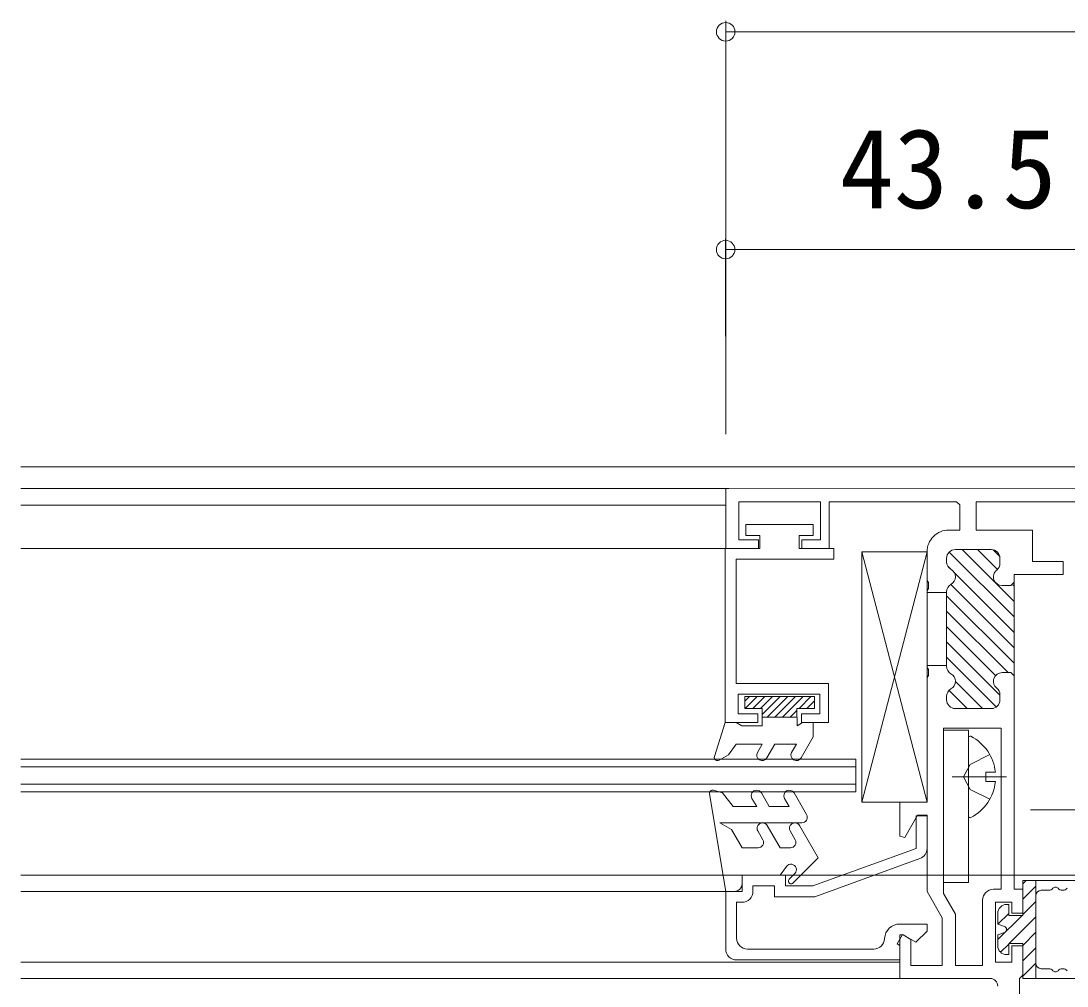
# Model space of a CAD drawing. Units: millimetres, scale not verified. Extents: x -1682 to -296, y -1188 to 1056.
# Drawn here: x -909.3 to -813.1, y 540.9 to 629.6 of the extents above; entities that cross this region are included whole.
import ezdxf
from ezdxf.enums import TextEntityAlignment as Align

# ---------------------------------------------------------------- set-up
doc = ezdxf.new("R2010")
doc.units = ezdxf.units.MM
doc.header["$LTSCALE"] = 4
doc.linetypes.add('CHAIN2', pattern=[12, 9, -1, 1, -1])
doc.linetypes.add('DASHED3', pattern=[4, 3, -1])
for name, color, linetype, lineweight in [('0-3_YKK_11', 7, 'Continuous', 9), ('0-4_YKK_12', 2, 'Continuous', 9), ('0-5_YKK_13', 4, 'Continuous', 9), ('0-6_YKK_D', 6, 'Continuous', 9)]:
    doc.layers.add(name, color=color, linetype=linetype, lineweight=lineweight)
doc.styles.add('ＭＳ ゴシック', font='')
doc.styles.get('ＭＳ ゴシック').set_extended_font_data('MS Gothic')

msp = doc.modelspace()

# ---------------------------------------------------------------- linework, layer by layer
at = {"layer": '0-3_YKK_11'}
for p, q in [((-844.506, 586.595), (-801.005, 586.598)), ((-844.506, 581.095), (-844.506, 586.595)), ((-843.306, 585.395), (-843.306, 581.895)), ((-835.806, 585.395), (-843.306, 585.395)), ((-835.806, 581.895), (-835.806, 585.395)), ((-823.305, 585.396), (-835.006, 585.395)), ((-835.006, 585.395), (-835.006, 581.095)), ((-823.305, 585.396), (-823.005, 585.096)), ((-804.705, 585.396), (-821.506, 585.395)), ((-821.506, 585.395), (-821.505, 582.796)), ((-823.005, 585.096), (-823.005, 582.795)), ((-842.656, 583.307), (-836.456, 583.308)), ((-842.656, 582.307), (-842.656, 583.307)), ((-836.456, 583.308), (-836.456, 582.308)), ((-823.005, 582.795), (-824.005, 582.795)), ((-821.505, 582.796), (-816.305, 582.797)), ((-816.305, 582.797), (-816.305, 579.896)), ((-843.306, 581.895), (-841.506, 581.895)), ((-841.356, 582.308), (-842.656, 582.307)), ((-841.506, 581.895), (-841.506, 581.095)), ((-841.356, 581.108), (-841.356, 582.308)), ((-837.756, 582.308), (-837.756, 581.108)), ((-836.456, 582.308), (-837.756, 582.308)), ((-837.506, 581.895), (-835.806, 581.895)), ((-837.506, 581.095), (-837.506, 581.895)), ((-844.556, 581.107), (-841.356, 581.108)), ((-844.553, 565.107), (-844.556, 581.107)), ((-841.506, 581.095), (-844.506, 581.095)), ((-837.756, 581.108), (-834.556, 581.109)), ((-835.006, 581.095), (-837.506, 581.095)), ((-834.556, 581.109), (-834.556, 580.109)), ((-826.005, 580.795), (-826.005, 578.154)), ((-823.966, 580.766), (-818.005, 574.806)), ((-823.405, 580.996), (-820.105, 580.996)), ((-822.781, 580.996), (-818.005, 576.22)), ((-821.366, 580.996), (-819.545, 579.174)), ((-819.934, 580.977), (-819.324, 580.368)), ((-834.556, 580.109), (-843.556, 580.107)), ((-843.556, 580.107), (-843.554, 568.707)), ((-824.205, 579.881), (-824.205, 580.196)), ((-819.305, 580.196), (-819.305, 579.745)), ((-816.305, 579.896), (-813.505, 579.896)), ((-813.505, 579.896), (-813.505, 578.696)), ((-824.103, 579.489), (-823.797, 579.184)), ((-823.517, 578.904), (-818.005, 573.392)), ((-818.005, 578.696), (-818.005, 577.996)), ((-813.505, 578.696), (-818.005, 578.696)), ((-826.005, 578.154), (-825.885, 577.97)), ((-825.885, 577.97), (-825.885, 577.421)), ((-823.821, 577.793), (-818.005, 571.978)), ((-819.105, 577.696), (-818.305, 577.696)), ((-818.305, 577.696), (-818.005, 577.996)), ((-818.126, 577.755), (-818.005, 577.635)), ((-818.005, 577.996), (-818.005, 569.396)), ((-825.885, 577.421), (-826.005, 577.237)), ((-826.005, 577.237), (-826.005, 577.045)), ((-826.005, 577.045), (-824.205, 577.046)), ((-824.205, 577.046), (-824.205, 577.11)), ((-824.205, 577.046), (-824.205, 570.346)), ((-824.205, 576.763), (-818.005, 570.564)), ((-824.205, 575.349), (-818.551, 569.696)), ((-824.205, 573.935), (-819.7, 569.43)), ((-824.205, 572.521), (-819.305, 567.621)), ((-824.205, 571.107), (-819.641, 566.544)), ((-826.005, 570.345), (-824.205, 570.346)), ((-826.005, 570.154), (-826.005, 570.345)), ((-825.885, 569.97), (-826.005, 570.154)), ((-824.205, 570.346), (-824.205, 570.281)), ((-826.004, 569.237), (-825.885, 569.421)), ((-826.004, 557.796), (-826.004, 569.237)), ((-825.885, 569.421), (-825.885, 569.97)), ((-819.105, 569.696), (-818.305, 569.696)), ((-818.305, 569.696), (-818.005, 569.396)), ((-818.005, 569.396), (-818.004, 549.796)), ((-843.554, 568.707), (-835.054, 568.709)), ((-835.054, 568.709), (-835.053, 565.109)), ((-823.405, 568.892), (-820.908, 566.396)), ((-835.854, 567.709), (-843.354, 567.707)), ((-843.354, 567.707), (-843.353, 565.907)), ((-835.853, 565.909), (-835.854, 567.709)), ((-824.205, 567.51), (-824.205, 567.196)), ((-823.986, 568.06), (-822.322, 566.396)), ((-819.305, 567.196), (-819.305, 567.647)), ((-823.405, 566.396), (-820.105, 566.396)), ((-843.353, 565.907), (-841.553, 565.908)), ((-841.553, 565.908), (-841.553, 565.108)), ((-837.553, 565.908), (-835.853, 565.909)), ((-837.553, 565.108), (-837.553, 565.908)), ((-841.553, 565.108), (-844.553, 565.107)), ((-835.053, 565.109), (-837.553, 565.108)), ((-824.505, 564.596), (-819.205, 564.596)), ((-824.504, 549.399), (-824.505, 564.596)), ((-819.205, 564.596), (-819.204, 549.796)), ((-828.504, 557.796), (-826.004, 557.796)), ((-828.504, 554.666), (-828.504, 557.796)), ((-826.876, 556.596), (-828.059, 554.546)), ((-827.007, 556.55), (-827.006, 553.55)), ((-826.007, 556.55), (-827.007, 556.55)), ((-826.004, 556.596), (-826.876, 556.596)), ((-826.006, 553.55), (-826.007, 556.55)), ((-826.004, 549.597), (-826.004, 556.596)), ((-828.059, 554.546), (-828.504, 554.666)), ((-827.006, 553.55), (-836.485, 550.099)), ((-836.308, 549.098), (-826.664, 552.61)), ((-843.006, 551.098), (-843.006, 549.598)), ((-839.006, 551.098), (-843.006, 551.098)), ((-839.006, 550.098), (-839.006, 551.098)), ((-842.006, 550.098), (-840.006, 550.098)), ((-842.006, 549.598), (-842.006, 550.098)), ((-840.006, 550.098), (-840.006, 549.098)), ((-836.485, 550.099), (-839.006, 550.098)), ((-843.006, 549.598), (-844.506, 549.597)), ((-844.506, 549.597), (-844.505, 544.297)), ((-840.006, 549.098), (-836.308, 549.098)), ((-824.604, 547.174), (-826.004, 549.597)), ((-823.404, 547.496), (-824.504, 549.399)), ((-819.204, 549.796), (-819.904, 549.796)), ((-818.004, 549.796), (-817.204, 549.796)), ((-817.204, 549.796), (-817.204, 547.596)), ((-843.506, 548.597), (-843.006, 548.598)), ((-843.505, 545.297), (-843.506, 548.597)), ((-820.904, 548.796), (-820.904, 542.796)), ((-818.204, 548.597), (-819.705, 548.596)), ((-819.705, 548.596), (-819.705, 543.096)), ((-818.204, 547.596), (-818.204, 548.597)), ((-824.604, 542.796), (-824.604, 547.174)), ((-823.404, 542.796), (-823.404, 547.496)), ((-817.204, 547.596), (-818.204, 547.596)), ((-826.005, 546.6), (-828.505, 546.599)), ((-826.005, 545.949), (-826.005, 546.6)), ((-828.755, 544.766), (-828.255, 545.632)), ((-828.503, 545.596), (-828.21, 545.596)), ((-828.503, 541.596), (-828.503, 545.596)), ((-828.255, 545.632), (-827.029, 544.925)), ((-828.21, 545.596), (-827.504, 545.188)), ((-827.504, 545.188), (-827.503, 542.796)), ((-827.029, 544.925), (-826.005, 545.949)), ((-830.901, 544.299), (-842.505, 544.298)), ((-828.505, 544.622), (-828.755, 544.766)), ((-828.505, 543.299), (-828.505, 544.622)), ((-818.204, 544.596), (-817.204, 544.596)), ((-818.204, 543.096), (-818.204, 544.596)), ((-817.204, 544.596), (-817.204, 541.897)), ((-843.505, 543.298), (-828.505, 543.299)), ((-819.705, 543.096), (-818.204, 543.096)), ((-827.503, 542.796), (-824.604, 542.796)), ((-820.904, 542.796), (-823.404, 542.796)), ((-820.204, 541.596), (-828.503, 541.596)), ((-817.204, 541.897), (-817.504, 541.597)), ((-817.504, 541.597), (-817.503, 533.574))]:
    msp.add_line(p, q, dxfattribs=at)
for centre, radius, start, end in [((-824.005, 580.795), 2, 90.00371, 180.00377), ((-823.405, 580.196), 0.8, 90.00217, 180.00214), ((-820.105, 580.196), 0.8, 0.00212, 90.00217), ((-823.405, 579.881), 0.8, 180.00214, 240.00189), ((-820.105, 579.745), 0.8, 308.6843, 0.00212), ((-824.205, 578.495), 0.8, 300.00238, 60.00186), ((-819.105, 578.496), 0.8, 128.68431, 270.00214), ((-823.405, 577.11), 0.8, 120.0024, 180.00214), ((-823.405, 570.281), 0.8, 180.00214, 240.00189), ((-824.205, 568.895), 0.8, 300.00238, 60.00186), ((-819.105, 568.896), 0.8, 90.00217, 231.31993), ((-823.405, 567.51), 0.8, 120.0024, 180.00214), ((-820.105, 567.647), 0.8, 0.00212, 51.31995), ((-823.405, 567.196), 0.8, 180.00214, 270.00214), ((-820.105, 567.196), 0.8, 270.00214, 0.00212), ((-827.006, 553.549), 1, 290.00638, 0.00697), ((-843.006, 549.598), 1, 270.00705, 0.00702), ((-819.904, 548.796), 1, 90.00377, 180.00357), ((-828.505, 545.199), 1.4, 90.00703, 177.61897), ((-842.505, 545.297), 1, 180.00705, 270.00702), ((-830.902, 545.298), 0.999, 270.08052, 357.6931), ((-843.505, 544.298), 1, 180.00705, 270.00702), ((-820.204, 540.897), 0.7, 0.00372, 90.00377)]:
    msp.add_arc(centre, radius, start, end, dxfattribs=at)
at = {"layer": '0-4_YKK_12'}
for p, q in [((-909.26, 588.596), (-653.506, 588.596)), ((-909.26, 586.598), (-844.206, 586.599)), ((-909.26, 585.093), (-844.508, 585.093)), ((-844.508, 581.093), (-909.26, 581.093)), ((-832.556, 561.746), (-909.26, 561.746)), ((-832.556, 558.746), (-832.556, 561.746)), ((-909.26, 561.046), (-832.556, 561.046)), ((-832.556, 559.446), (-909.26, 559.446)), ((-909.26, 558.746), (-832.556, 558.746)), ((-909.26, 551.097), (-653.506, 551.097)), ((-844.758, 551.093), (-909.26, 551.093)), ((-844.506, 549.593), (-909.26, 549.593)), ((-828.507, 543.093), (-909.26, 543.093)), ((-909.26, 541.597), (-828.503, 541.597))]:
    msp.add_line(p, q, dxfattribs=at)
at = {"layer": '0-5_YKK_13'}
for p, q in [((-832.006, 557.795), (-826.006, 580.795)), ((-832.006, 580.795), (-826.006, 557.795)), ((-832.006, 580.795), (-832.006, 557.795)), ((-826.006, 580.795), (-832.006, 580.795)), ((-826.006, 557.795), (-826.006, 580.795)), ((-842.754, 567.078), (-842.325, 567.507)), ((-842.754, 566.407), (-842.754, 567.507)), ((-842.718, 566.407), (-841.618, 567.508)), ((-842.011, 566.407), (-840.911, 567.508)), ((-841.303, 566.408), (-840.204, 567.508)), ((-841.153, 565.85), (-839.496, 567.508)), ((-840.689, 565.608), (-838.789, 567.508)), ((-839.982, 565.608), (-838.082, 567.508)), ((-839.275, 565.608), (-837.375, 567.508)), ((-837.768, 566.408), (-836.668, 567.508)), ((-842.754, 566.407), (-841.154, 566.408)), ((-841.154, 566.408), (-841.153, 564.807)), ((-838.568, 565.608), (-837.954, 566.223)), ((-837.954, 566.408), (-836.354, 566.408)), ((-837.954, 566.408), (-837.953, 564.808)), ((-837.061, 566.408), (-836.354, 567.115)), ((-841.153, 565.608), (-837.953, 565.608)), ((-844.553, 565.107), (-845.539, 561.998)), ((-844.553, 565.107), (-843.553, 565.107)), ((-843.553, 565.107), (-843.034, 564.807)), ((-843.034, 564.807), (-841.153, 564.807)), ((-837.434, 565.108), (-837.953, 564.808)), ((-837.434, 565.108), (-836.453, 565.108)), ((-836.453, 565.108), (-836.453, 563.808)), ((-824.506, 564.399), (-824.505, 550.399)), ((-822.206, 564.399), (-824.506, 564.399)), ((-822.205, 550.399), (-822.206, 564.399)), ((-837.579, 561.858), (-836.453, 563.808)), ((-822.205, 556.517), (-822.205, 563.708)), ((-843.553, 563.107), (-844.253, 562.138)), ((-843.553, 563.107), (-841.153, 563.108)), ((-841.153, 563.108), (-841.586, 562.357)), ((-840.72, 561.858), (-839.998, 563.108)), ((-839.998, 563.108), (-838.012, 563.108)), ((-838.012, 563.108), (-838.445, 562.358)), ((-845.102, 561.647), (-844.253, 562.138)), ((-820.605, 560.538), (-820.605, 559.688)), ((-819.727, 560.538), (-820.605, 560.538)), ((-819.727, 559.688), (-820.605, 559.688)), ((-844.504, 549.596), (-846, 558.546)), ((-845.627, 558.885), (-844.805, 558.665)), ((-844.805, 558.665), (-843.804, 557.395)), ((-840.504, 557.395), (-841.226, 558.645)), ((-837.072, 556.645), (-838.226, 558.645)), ((-842.092, 558.145), (-841.659, 557.395)), ((-839.092, 558.145), (-838.659, 557.395)), ((-832.006, 557.795), (-826.006, 557.795)), ((-843.804, 557.395), (-841.659, 557.395)), ((-840.504, 557.395), (-838.659, 557.395)), ((-845.05, 555.895), (-843.973, 555.273)), ((-837.504, 555.895), (-845.05, 555.895)), ((-840.688, 555.645), (-839.504, 553.595)), ((-836.004, 552.682), (-837.711, 555.638)), ((-843.973, 555.273), (-843.004, 553.595)), ((-841.554, 555.145), (-841.092, 554.346)), ((-838.582, 555.145), (-838.12, 554.346)), ((-843.004, 553.596), (-841.525, 553.596)), ((-839.504, 553.596), (-838.553, 553.596)), ((-839.504, 551.095), (-838.904, 551.896)), ((-838.317, 550.369), (-836.004, 552.681)), ((-843.004, 551.096), (-843.004, 550.296)), ((-839.504, 551.095), (-843.004, 551.095)), ((-838.151, 551.242), (-838.67, 550.723)), ((-824.505, 550.399), (-822.205, 550.399)), ((-817.204, 547.394), (-817.204, 550.594)), ((-817.204, 550.594), (-811.204, 550.594)), ((-817.204, 550.293), (-816.904, 550.594)), ((-817.204, 548.879), (-816.004, 550.079)), ((-816.004, 541.594), (-816.004, 550.594)), ((-843.705, 549.596), (-844.504, 549.596)), ((-815.504, 549.694), (-814.829, 549.694)), ((-813.58, 549.694), (-813.529, 549.694)), ((-817.204, 547.465), (-816.004, 548.665)), ((-819.504, 546.594), (-819.504, 547.594)), ((-819.504, 545.165), (-817.275, 547.394)), ((-819.493, 546.59), (-818.504, 547.579)), ((-818.504, 547.394), (-817.204, 547.394)), ((-818.461, 544.794), (-816.004, 547.251)), ((-818.902, 546.376), (-819.504, 546.594)), ((-818.902, 545.812), (-819.504, 545.594)), ((-819.504, 544.594), (-819.504, 545.594)), ((-817.204, 544.637), (-816.004, 545.837)), ((-819.248, 544.007), (-818.504, 544.751)), ((-817.204, 544.794), (-818.504, 544.794)), ((-817.204, 543.222), (-816.004, 544.422)), ((-817.204, 541.808), (-816.004, 543.008)), ((-814.829, 542.494), (-815.504, 542.494)), ((-813.529, 542.494), (-813.58, 542.494))]:
    msp.add_line(p, q, dxfattribs=at)
at = {"layer": '0-5_YKK_13', "linetype": 'DASHED3'}
for p, q in [((-820.24, 562.163), (-822.055, 561.258)), ((-822.663, 560.113), (-822.055, 561.258)), ((-822.663, 560.113), (-822.054, 558.968)), ((-820.239, 558.063), (-822.054, 558.968))]:
    msp.add_line(p, q, dxfattribs=at)
at = {"layer": '0-5_YKK_13', "linetype": 'CHAIN2'}
for p, q in [((-818.705, 560.113), (-823.704, 560.112)), ((-816.507, 557.095), (-798.507, 557.095))]:
    msp.add_line(p, q, dxfattribs=at)
at = {"layer": '0-5_YKK_13'}
for points in [[(-842.754, 567.507), (-836.354, 567.508), (-836.354, 566.408)], [(-818.704, 548.394), (-818.504, 548.394), (-818.504, 547.394)], [(-818.504, 544.794), (-818.504, 543.794), (-818.704, 543.794)], [(-811.204, 541.594), (-817.204, 541.594), (-817.204, 544.794)]]:
    msp.add_lwpolyline(points, dxfattribs=at)
for centre, radius, start, end in [((-822.051, 563.708), 0.154, 62.72221, 180.00317), ((-823.905, 560.112), 4.2, 5.8109, 62.72221), ((-841.153, 562.108), 0.5, 150.00934, 330.00934), ((-838.012, 562.108), 0.5, 150.00934, 330.00934), ((-845.253, 561.907), 0.3, 162.41943, 300.01355), ((-823.905, 560.112), 4.2, 297.28413, 354.19545), ((-845.704, 558.595), 0.3, 74.99687, 189.48627), ((-841.659, 558.395), 0.5, 29.99998, 210.00009), ((-838.659, 558.395), 0.5, 30.00085, 210.00073), ((-837.504, 556.395), 0.5, 270, 30.00056), ((-841.121, 555.395), 0.5, 29.99928, 210.00015), ((-838.149, 555.395), 0.5, 29.02895, 210.00557), ((-822.05, 556.517), 0.154, 180.00317, 297.28413), ((-841.525, 554.096), 0.5, 269.9895, 30.00017), ((-838.553, 554.096), 0.5, 269.98425, 30.02589), ((-838.505, 551.595), 0.5, 314.99875, 143.1273), ((-843.704, 550.296), 0.7, 269.99126, 0), ((-838.494, 550.546), 0.25, 134.98022, 315.00247), ((-814.829, 550.194), 0.5, 270, 321.31854), ((-814.204, 549.694), 0.3, 38.68291, 141.31854), ((-813.58, 550.194), 0.5, 218.68291, 270), ((-813.529, 550.194), 0.5, 270, 321.31848), ((-815.504, 549.194), 0.5, 90.00165, 180.00082), ((-818.704, 547.594), 0.8, 90.00084, 180.00084), ((-819.004, 546.094), 0.3, 289.89711, 70.10529), ((-818.704, 544.594), 0.8, 180.00084, 270.00084), ((-815.504, 542.994), 0.5, 180.00082, 270), ((-814.829, 541.994), 0.5, 38.68292, 90), ((-814.204, 542.494), 0.3, 218.68292, 321.31853), ((-813.58, 541.994), 0.5, 90, 141.31853), ((-813.529, 541.994), 0.5, 38.68286, 90)]:
    msp.add_arc(centre, radius, start, end, dxfattribs=at)
at = {"layer": '0-6_YKK_D'}
for p, q in [((-844.506, 591.596), (-844.507, 629.569)), ((-844.507, 628.569), (-744.509, 628.57)), ((-844.507, 591.596), (-844.509, 609.563)), ((-844.508, 608.563), (-801.008, 608.567))]:
    msp.add_line(p, q, dxfattribs=at)
for centre in [(-844.507, 628.569), (-844.508, 608.563)]:
    msp.add_circle(centre, 0.85, dxfattribs=at)

# ---------------------------------------------------------------- texts
at = {"layer": '0-6_YKK_D', "color": 4, "style": 'ＭＳ ゴシック'}
msp.add_text('43.5', height=7.331, rotation=0.005, dxfattribs=at).set_placement((-834.038, 610.164), align=Align.BOTTOM_LEFT)

doc.saveas('drawing.dxf')
